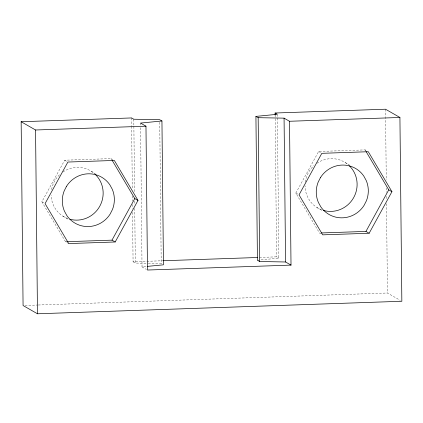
<?xml version="1.0" encoding="UTF-8"?>
<svg xmlns="http://www.w3.org/2000/svg" width="423" height="423" viewBox="0 0 423 423"><rect width="100%" height="100%" fill="white"/><g stroke="black" fill="none" stroke-linecap="round" stroke-linejoin="round"><path stroke-width="0.32" stroke-dasharray="2.12 1.59" d="M68.732 243.574L65.533 241.739L41.877 201.771L64.682 160.211L111.138 158.614L112.735 159.529M321.089 233.93L319.487 233.015L295.836 193.047L318.635 151.487L365.091 149.89L366.693 150.805M140.573 127.63L142.033 266.918L146.58 266.469M257.433 260.23L278.852 258.13L277.356 114.945M65.533 241.739L66.839 241.692M132.552 212.404L133.071 261.779L146.242 261.324M146.897 261.303L162.702 260.758M259.495 257.438L276.61 256.846L278.852 258.13M25.057 305.459L37.594 305.025M38.255 305.004L387.447 293.007L400.248 300.346M133.071 261.779L135.312 263.064L147.616 263.286M148.262 263.296L161.216 263.534L162.332 264.174M345.316 162.606L349.239 164.854M318.635 151.487L321.834 153.322M295.836 193.047L299.035 194.881M316.859 207.455L322.458 210.665M91.363 171.331L95.281 173.578M64.682 160.211L67.881 162.046M41.877 201.771L45.076 203.606M62.9 216.179L69.065 219.711M142.033 266.918L146.411 269.425M365.091 149.89L365.758 151.016M111.138 158.614L111.804 159.741M385.522 109.219L386.262 179.976M386.347 187.875L386.395 192.486M386.437 196.436L386.469 199.73M386.511 203.68L387.447 293.007M275.124 114.961L276.61 256.846M159.735 122.3L161.216 263.534M140.526 123.077L140.547 125.028M133.805 119.228L133.874 125.731M133.88 126.382L134.572 192.618M134.662 201.179L134.699 204.468M134.741 208.423L135.312 263.064M131.564 117.943L131.648 125.747M131.653 126.398L132.314 189.361M132.383 195.944L132.436 201.211M132.473 204.505L132.515 208.454M62.974 171.955A26.559 25.851 -60.2 0 1 95.339 174.477M67.426 218.458A26.559 25.851 -60.2 0 1 51.12 195.294M51.553 189.488A26.559 25.851 -60.2 0 1 60.41 173.938M316.927 163.23A26.559 25.851 -60.2 0 1 348.838 165.319M321.385 209.734A26.559 25.851 -60.2 0 1 305.062 185.924M305.3 182.043A26.559 25.851 -60.2 0 1 313.877 165.647"/><path stroke-width="0.63" d="M66.839 241.692L111.989 240.142L134.794 198.583L112.137 160.301M115.193 241.977L137.993 200.417L114.337 160.449L67.881 162.046L45.076 203.606L68.732 243.574L115.193 241.977L111.989 240.142M321.454 232.946L365.948 231.418L388.748 189.853L366.091 151.577M369.147 233.253L391.947 191.688L368.296 151.725L321.834 153.322L299.035 194.881L322.691 234.85L369.147 233.253L365.948 231.418M147.225 266.405L163.452 264.819L161.946 120.983L140.526 123.077L145.972 126.197L147.474 270.033L291.013 265.105L289.512 121.269L284.066 118.149L258.167 117.679L255.926 116.394L257.433 260.23L259.674 261.514L285.573 261.985L291.013 265.105M255.926 116.394L277.345 114.295L275.103 113.01L275.124 114.961M275.103 113.01L385.522 109.219L399.925 117.472L401.85 301.266L37.478 313.781L23.075 305.528L21.15 121.734L131.564 117.943L133.805 119.228L159.709 119.698L161.946 120.983M21.15 121.734L35.553 129.993L145.972 126.197M289.512 121.269L399.925 117.472M163.363 260.737L257.517 257.501M388.748 189.853L391.947 191.688M134.794 198.583L137.993 200.417M284.066 118.149L285.573 261.985M258.167 117.679L259.674 261.514M35.553 129.993L37.478 313.781M95.339 174.477A26.559 25.851 -60.2 0 1 99.595 206.546A26.559 25.851 -60.2 0 1 69.843 219.246M349.298 165.753A26.559 25.851 -60.2 0 1 353.39 198.101A26.559 25.851 -60.2 0 1 323.183 210.347M66.543 186.268L64.185 190.91A26.559 25.851 -60.2 0 0 64.396 211.093L66.85 215.571A26.559 25.851 -60.2 0 0 110.128 214.086L112.486 209.443A26.559 25.851 -60.2 0 0 112.275 189.261L109.821 184.782A26.559 25.851 -60.2 0 0 66.543 186.268M320.497 177.544L318.138 182.186A26.559 25.851 -60.2 0 0 318.35 202.368L320.803 206.847A26.559 25.851 -60.2 0 0 364.081 205.361L366.44 200.719A26.559 25.851 -60.2 0 0 366.228 180.536L363.78 176.058A26.559 25.851 -60.2 0 0 320.497 177.544"/></g></svg>
